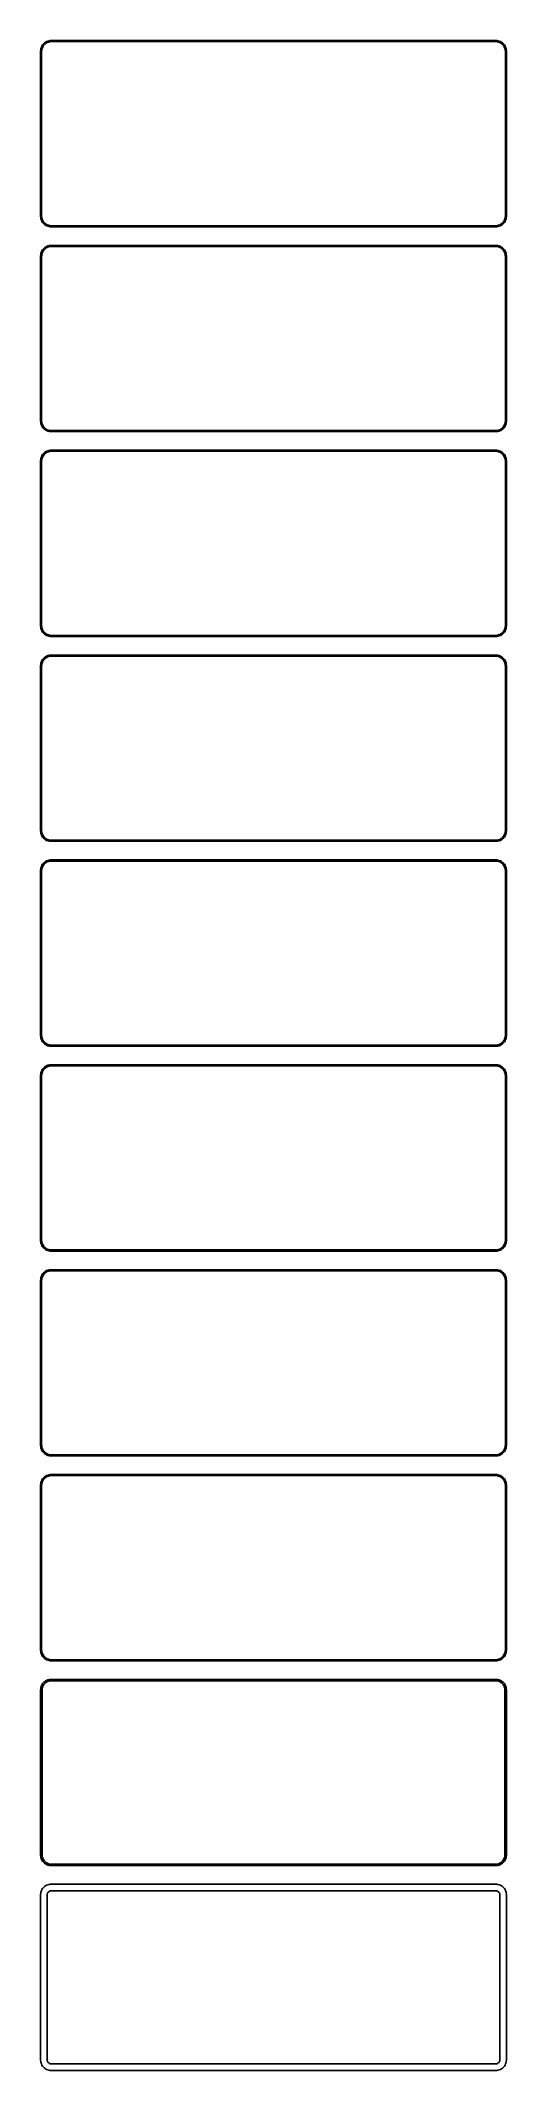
# Model space of a CAD drawing. Header units: metres. Extents: x -112 to 112, y 945 to 1926.
import ezdxf

# ---------------------------------------------------------------- set-up
doc = ezdxf.new("R2010")
doc.units = ezdxf.units.M

msp = doc.modelspace()

# ---------------------------------------------------------------- linework, layer by layer
for p, q in [((-112.149, 1922.84), (-112.343, 1922.24)), ((-111.882, 1923.41), (-112.149, 1922.84)), ((-111.545, 1923.94), (-111.882, 1923.41)), ((-111.666, 1922.5), (-111.412, 1923.04)), ((-111.145, 1924.42), (-111.545, 1923.94)), ((-111.412, 1923.04), (-111.093, 1923.54)), ((-110.687, 1924.85), (-111.145, 1924.42)), ((-111.093, 1923.54), (-110.713, 1924)), ((-110.713, 1924), (-110.278, 1924.41)), ((-110.179, 1925.22), (-110.687, 1924.85)), ((-110.278, 1924.41), (-109.795, 1924.76)), ((-109.629, 1925.52), (-110.179, 1925.22)), ((-109.795, 1924.76), (-109.272, 1925.05)), ((-109.045, 1925.76), (-109.629, 1925.52)), ((-109.272, 1925.05), (-108.718, 1925.27)), ((-108.437, 1925.91), (-109.045, 1925.76)), ((-108.718, 1925.27), (-108.14, 1925.42)), ((-107.814, 1925.99), (-108.437, 1925.91)), ((-108.14, 1925.42), (-107.548, 1925.49)), ((107.814, 1925.99), (-107.814, 1925.99)), ((-107.548, 1925.49), (107.548, 1925.49)), ((107.548, 1925.49), (108.14, 1925.42)), ((108.437, 1925.91), (107.814, 1925.99)), ((108.14, 1925.42), (108.718, 1925.27)), ((109.045, 1925.76), (108.437, 1925.91)), ((108.718, 1925.27), (109.272, 1925.05)), ((109.629, 1925.52), (109.045, 1925.76)), ((109.272, 1925.05), (109.795, 1924.76)), ((110.179, 1925.22), (109.629, 1925.52)), ((109.795, 1924.76), (110.278, 1924.41)), ((110.687, 1924.85), (110.179, 1925.22)), ((110.278, 1924.41), (110.713, 1924)), ((111.145, 1924.42), (110.687, 1924.85)), ((110.713, 1924), (111.093, 1923.54)), ((111.093, 1923.54), (111.412, 1923.04)), ((111.545, 1923.94), (111.145, 1924.42)), ((111.412, 1923.04), (111.666, 1922.5)), ((111.882, 1923.41), (111.545, 1923.94)), ((112.149, 1922.84), (111.882, 1923.41)), ((112.343, 1922.24), (112.149, 1922.84)), ((-112.461, 1921.63), (-112.5, 1921)), ((-112.5, 1921), (-112.5, 1841)), ((-112.343, 1922.24), (-112.461, 1921.63)), ((-112, 1920.75), (-111.963, 1921.35)), ((-112, 1841.25), (-112, 1920.75)), ((-111.963, 1921.35), (-111.851, 1921.93)), ((-111.851, 1921.93), (-111.666, 1922.5)), ((111.666, 1922.5), (111.851, 1921.93)), ((111.851, 1921.93), (111.963, 1921.35)), ((111.963, 1921.35), (112, 1920.75)), ((112, 1920.75), (112, 1841.25)), ((112.461, 1921.63), (112.343, 1922.24)), ((112.5, 1921), (112.461, 1921.63)), ((112.5, 1841), (112.5, 1921)), ((-112.5, 1841), (-112.461, 1840.37)), ((-112.461, 1840.37), (-112.343, 1839.76)), ((-112.343, 1839.76), (-112.149, 1839.16)), ((-112.149, 1839.16), (-111.882, 1838.59)), ((-111.963, 1840.65), (-112, 1841.25)), ((-111.851, 1840.07), (-111.963, 1840.65)), ((-111.882, 1838.59), (-111.545, 1838.06)), ((-111.666, 1839.5), (-111.851, 1840.07)), ((-111.412, 1838.96), (-111.666, 1839.5)), ((-111.545, 1838.06), (-111.145, 1837.58)), ((-111.093, 1838.46), (-111.412, 1838.96)), ((-111.145, 1837.58), (-110.687, 1837.15)), ((-110.713, 1838), (-111.093, 1838.46)), ((-110.278, 1837.59), (-110.713, 1838)), ((-110.687, 1837.15), (-110.179, 1836.78)), ((-109.795, 1837.24), (-110.278, 1837.59)), ((-110.179, 1836.78), (-109.629, 1836.48)), ((-109.272, 1836.95), (-109.795, 1837.24)), ((-109.629, 1836.48), (-109.045, 1836.24)), ((-108.718, 1836.73), (-109.272, 1836.95)), ((-109.045, 1836.24), (-108.437, 1836.09)), ((-108.14, 1836.58), (-108.718, 1836.73)), ((-108.437, 1836.09), (-107.814, 1836.01)), ((-107.548, 1836.51), (-108.14, 1836.58)), ((-107.814, 1836.01), (107.814, 1836.01)), ((107.548, 1836.51), (-107.548, 1836.51)), ((108.14, 1836.58), (107.548, 1836.51)), ((107.814, 1836.01), (108.437, 1836.09)), ((108.718, 1836.73), (108.14, 1836.58)), ((108.437, 1836.09), (109.045, 1836.24)), ((109.272, 1836.95), (108.718, 1836.73)), ((109.045, 1836.24), (109.629, 1836.48)), ((109.795, 1837.24), (109.272, 1836.95)), ((109.629, 1836.48), (110.179, 1836.78)), ((110.278, 1837.59), (109.795, 1837.24)), ((110.179, 1836.78), (110.687, 1837.15)), ((110.713, 1838), (110.278, 1837.59)), ((110.687, 1837.15), (111.145, 1837.58)), ((111.093, 1838.46), (110.713, 1838)), ((111.412, 1838.96), (111.093, 1838.46)), ((111.145, 1837.58), (111.545, 1838.06)), ((111.666, 1839.5), (111.412, 1838.96)), ((111.545, 1838.06), (111.882, 1838.59)), ((111.851, 1840.07), (111.666, 1839.5)), ((111.963, 1840.65), (111.851, 1840.07)), ((111.882, 1838.59), (112.149, 1839.16)), ((112, 1841.25), (111.963, 1840.65)), ((112.149, 1839.16), (112.343, 1839.76)), ((112.343, 1839.76), (112.461, 1840.37)), ((112.461, 1840.37), (112.5, 1841)), ((-111.545, 1824.94), (-111.882, 1824.41)), ((-111.145, 1825.42), (-111.545, 1824.94)), ((-110.687, 1825.85), (-111.145, 1825.42)), ((-111.093, 1824.54), (-110.713, 1825)), ((-110.713, 1825), (-110.278, 1825.41)), ((-110.179, 1826.22), (-110.687, 1825.85)), ((-110.278, 1825.41), (-109.795, 1825.76)), ((-109.629, 1826.52), (-110.179, 1826.22)), ((-109.795, 1825.76), (-109.272, 1826.05)), ((-109.045, 1826.76), (-109.629, 1826.52)), ((-109.272, 1826.05), (-108.718, 1826.27)), ((-108.437, 1826.91), (-109.045, 1826.76)), ((-108.718, 1826.27), (-108.14, 1826.42)), ((-107.814, 1826.99), (-108.437, 1826.91)), ((-108.14, 1826.42), (-107.548, 1826.49)), ((107.814, 1826.99), (-107.814, 1826.99)), ((-107.548, 1826.49), (107.548, 1826.49)), ((107.548, 1826.49), (108.14, 1826.42)), ((108.437, 1826.91), (107.814, 1826.99)), ((108.14, 1826.42), (108.718, 1826.27)), ((109.045, 1826.76), (108.437, 1826.91)), ((108.718, 1826.27), (109.272, 1826.05)), ((109.629, 1826.52), (109.045, 1826.76)), ((109.272, 1826.05), (109.795, 1825.76)), ((110.179, 1826.22), (109.629, 1826.52)), ((109.795, 1825.76), (110.278, 1825.41)), ((110.687, 1825.85), (110.179, 1826.22)), ((110.278, 1825.41), (110.713, 1825)), ((111.145, 1825.42), (110.687, 1825.85)), ((110.713, 1825), (111.093, 1824.54)), ((111.545, 1824.94), (111.145, 1825.42)), ((111.882, 1824.41), (111.545, 1824.94)), ((-112.461, 1822.63), (-112.5, 1822)), ((-112.5, 1822), (-112.5, 1742)), ((-112.343, 1823.24), (-112.461, 1822.63)), ((-112.149, 1823.84), (-112.343, 1823.24)), ((-111.882, 1824.41), (-112.149, 1823.84)), ((-112, 1821.75), (-111.963, 1822.35)), ((-112, 1742.25), (-112, 1821.75)), ((-111.963, 1822.35), (-111.851, 1822.93)), ((-111.851, 1822.93), (-111.666, 1823.5)), ((-111.666, 1823.5), (-111.412, 1824.04)), ((-111.412, 1824.04), (-111.093, 1824.54)), ((111.093, 1824.54), (111.412, 1824.04)), ((111.412, 1824.04), (111.666, 1823.5)), ((111.666, 1823.5), (111.851, 1822.93)), ((111.851, 1822.93), (111.963, 1822.35)), ((112.149, 1823.84), (111.882, 1824.41)), ((111.963, 1822.35), (112, 1821.75)), ((112, 1821.75), (112, 1742.25)), ((112.343, 1823.24), (112.149, 1823.84)), ((112.461, 1822.63), (112.343, 1823.24)), ((112.5, 1822), (112.461, 1822.63)), ((112.5, 1742), (112.5, 1822)), ((-112.5, 1742), (-112.461, 1741.37)), ((-112.461, 1741.37), (-112.343, 1740.76)), ((-112.343, 1740.76), (-112.149, 1740.16)), ((-112.149, 1740.16), (-111.882, 1739.59)), ((-111.963, 1741.65), (-112, 1742.25)), ((-111.851, 1741.07), (-111.963, 1741.65)), ((-111.882, 1739.59), (-111.545, 1739.06)), ((-111.666, 1740.5), (-111.851, 1741.07)), ((-111.412, 1739.96), (-111.666, 1740.5)), ((-111.545, 1739.06), (-111.145, 1738.58)), ((-111.093, 1739.46), (-111.412, 1739.96)), ((-111.145, 1738.58), (-110.687, 1738.15)), ((-110.713, 1739), (-111.093, 1739.46)), ((-110.278, 1738.59), (-110.713, 1739)), ((-110.687, 1738.15), (-110.179, 1737.78)), ((-109.795, 1738.24), (-110.278, 1738.59)), ((-110.179, 1737.78), (-109.629, 1737.48)), ((-109.272, 1737.95), (-109.795, 1738.24)), ((-109.629, 1737.48), (-109.045, 1737.24)), ((-108.718, 1737.73), (-109.272, 1737.95)), ((-109.045, 1737.24), (-108.437, 1737.09)), ((-108.14, 1737.58), (-108.718, 1737.73)), ((-108.437, 1737.09), (-107.814, 1737.01)), ((-107.548, 1737.51), (-108.14, 1737.58)), ((-107.814, 1737.01), (107.814, 1737.01)), ((107.548, 1737.51), (-107.548, 1737.51)), ((108.14, 1737.58), (107.548, 1737.51)), ((107.814, 1737.01), (108.437, 1737.09)), ((108.718, 1737.73), (108.14, 1737.58)), ((108.437, 1737.09), (109.045, 1737.24)), ((109.272, 1737.95), (108.718, 1737.73)), ((109.045, 1737.24), (109.629, 1737.48)), ((109.795, 1738.24), (109.272, 1737.95)), ((109.629, 1737.48), (110.179, 1737.78)), ((110.278, 1738.59), (109.795, 1738.24)), ((110.179, 1737.78), (110.687, 1738.15)), ((110.713, 1739), (110.278, 1738.59)), ((110.687, 1738.15), (111.145, 1738.58)), ((111.093, 1739.46), (110.713, 1739)), ((111.412, 1739.96), (111.093, 1739.46)), ((111.145, 1738.58), (111.545, 1739.06)), ((111.666, 1740.5), (111.412, 1739.96)), ((111.545, 1739.06), (111.882, 1739.59)), ((111.851, 1741.07), (111.666, 1740.5)), ((111.963, 1741.65), (111.851, 1741.07)), ((111.882, 1739.59), (112.149, 1740.16)), ((112, 1742.25), (111.963, 1741.65)), ((112.149, 1740.16), (112.343, 1740.76)), ((112.343, 1740.76), (112.461, 1741.37)), ((112.461, 1741.37), (112.5, 1742)), ((-110.687, 1726.85), (-111.145, 1726.42)), ((-110.179, 1727.22), (-110.687, 1726.85)), ((-110.278, 1726.41), (-109.795, 1726.76)), ((-109.629, 1727.52), (-110.179, 1727.22)), ((-109.795, 1726.76), (-109.272, 1727.05)), ((-109.045, 1727.76), (-109.629, 1727.52)), ((-109.272, 1727.05), (-108.718, 1727.27)), ((-108.437, 1727.91), (-109.045, 1727.76)), ((-108.718, 1727.27), (-108.14, 1727.42)), ((-107.814, 1727.99), (-108.437, 1727.91)), ((-108.14, 1727.42), (-107.548, 1727.49)), ((107.814, 1727.99), (-107.814, 1727.99)), ((-107.548, 1727.49), (107.548, 1727.49)), ((107.548, 1727.49), (108.14, 1727.42)), ((108.437, 1727.91), (107.814, 1727.99)), ((108.14, 1727.42), (108.718, 1727.27)), ((109.045, 1727.76), (108.437, 1727.91)), ((108.718, 1727.27), (109.272, 1727.05)), ((109.629, 1727.52), (109.045, 1727.76)), ((109.272, 1727.05), (109.795, 1726.76)), ((110.179, 1727.22), (109.629, 1727.52)), ((109.795, 1726.76), (110.278, 1726.41)), ((110.687, 1726.85), (110.179, 1727.22)), ((111.145, 1726.42), (110.687, 1726.85)), ((-112.461, 1723.63), (-112.5, 1723)), ((-112.5, 1723), (-112.5, 1643)), ((-112.343, 1724.24), (-112.461, 1723.63)), ((-112.149, 1724.84), (-112.343, 1724.24)), ((-111.882, 1725.41), (-112.149, 1724.84)), ((-112, 1722.75), (-111.963, 1723.35)), ((-112, 1643.25), (-112, 1722.75)), ((-111.963, 1723.35), (-111.851, 1723.93)), ((-111.545, 1725.94), (-111.882, 1725.41)), ((-111.851, 1723.93), (-111.666, 1724.5)), ((-111.666, 1724.5), (-111.412, 1725.04)), ((-111.145, 1726.42), (-111.545, 1725.94)), ((-111.412, 1725.04), (-111.093, 1725.54)), ((-111.093, 1725.54), (-110.713, 1726)), ((-110.713, 1726), (-110.278, 1726.41)), ((110.278, 1726.41), (110.713, 1726)), ((110.713, 1726), (111.093, 1725.54)), ((111.093, 1725.54), (111.412, 1725.04)), ((111.545, 1725.94), (111.145, 1726.42)), ((111.412, 1725.04), (111.666, 1724.5)), ((111.882, 1725.41), (111.545, 1725.94)), ((111.666, 1724.5), (111.851, 1723.93)), ((111.851, 1723.93), (111.963, 1723.35)), ((112.149, 1724.84), (111.882, 1725.41)), ((111.963, 1723.35), (112, 1722.75)), ((112, 1722.75), (112, 1643.25)), ((112.343, 1724.24), (112.149, 1724.84)), ((112.461, 1723.63), (112.343, 1724.24)), ((112.5, 1723), (112.461, 1723.63)), ((112.5, 1643), (112.5, 1723)), ((-112.5, 1643), (-112.461, 1642.37)), ((-112.461, 1642.37), (-112.343, 1641.76)), ((-112.343, 1641.76), (-112.149, 1641.16)), ((-112.149, 1641.16), (-111.882, 1640.59)), ((-111.963, 1642.65), (-112, 1643.25)), ((-111.851, 1642.07), (-111.963, 1642.65)), ((-111.882, 1640.59), (-111.545, 1640.06)), ((-111.666, 1641.5), (-111.851, 1642.07)), ((-111.412, 1640.96), (-111.666, 1641.5)), ((-111.545, 1640.06), (-111.145, 1639.58)), ((-111.093, 1640.46), (-111.412, 1640.96)), ((-111.145, 1639.58), (-110.687, 1639.15)), ((-110.713, 1640), (-111.093, 1640.46)), ((-110.278, 1639.59), (-110.713, 1640)), ((-110.687, 1639.15), (-110.179, 1638.78)), ((-109.795, 1639.24), (-110.278, 1639.59)), ((-110.179, 1638.78), (-109.629, 1638.48)), ((-109.272, 1638.95), (-109.795, 1639.24)), ((-109.629, 1638.48), (-109.045, 1638.24)), ((-108.718, 1638.73), (-109.272, 1638.95)), ((-109.045, 1638.24), (-108.437, 1638.09)), ((-108.14, 1638.58), (-108.718, 1638.73)), ((-107.548, 1638.51), (-108.14, 1638.58)), ((107.548, 1638.51), (-107.548, 1638.51)), ((108.14, 1638.58), (107.548, 1638.51)), ((108.718, 1638.73), (108.14, 1638.58)), ((108.437, 1638.09), (109.045, 1638.24)), ((109.272, 1638.95), (108.718, 1638.73)), ((109.045, 1638.24), (109.629, 1638.48)), ((109.795, 1639.24), (109.272, 1638.95)), ((109.629, 1638.48), (110.179, 1638.78)), ((110.278, 1639.59), (109.795, 1639.24)), ((110.179, 1638.78), (110.687, 1639.15)), ((110.713, 1640), (110.278, 1639.59)), ((110.687, 1639.15), (111.145, 1639.58)), ((111.093, 1640.46), (110.713, 1640)), ((111.412, 1640.96), (111.093, 1640.46)), ((111.145, 1639.58), (111.545, 1640.06)), ((111.666, 1641.5), (111.412, 1640.96)), ((111.545, 1640.06), (111.882, 1640.59)), ((111.851, 1642.07), (111.666, 1641.5)), ((111.963, 1642.65), (111.851, 1642.07)), ((111.882, 1640.59), (112.149, 1641.16)), ((112, 1643.25), (111.963, 1642.65)), ((112.149, 1641.16), (112.343, 1641.76)), ((112.343, 1641.76), (112.461, 1642.37)), ((112.461, 1642.37), (112.5, 1643)), ((-109.629, 1628.52), (-110.179, 1628.22)), ((-109.045, 1628.76), (-109.629, 1628.52)), ((-108.437, 1628.91), (-109.045, 1628.76)), ((-108.437, 1638.09), (-107.814, 1638.01)), ((-107.814, 1628.99), (-108.437, 1628.91)), ((-108.14, 1628.42), (-107.548, 1628.49)), ((-107.814, 1638.01), (107.814, 1638.01)), ((107.814, 1628.99), (-107.814, 1628.99)), ((-107.548, 1628.49), (107.548, 1628.49)), ((107.548, 1628.49), (108.14, 1628.42)), ((107.814, 1638.01), (108.437, 1638.09)), ((108.437, 1628.91), (107.814, 1628.99)), ((109.045, 1628.76), (108.437, 1628.91)), ((109.629, 1628.52), (109.045, 1628.76)), ((110.179, 1628.22), (109.629, 1628.52)), ((-112.461, 1624.63), (-112.5, 1624)), ((-112.5, 1624), (-112.5, 1544)), ((-112.343, 1625.24), (-112.461, 1624.63)), ((-112.149, 1625.84), (-112.343, 1625.24)), ((-111.882, 1626.41), (-112.149, 1625.84)), ((-112, 1623.75), (-111.963, 1624.35)), ((-112, 1544.25), (-112, 1623.75)), ((-111.963, 1624.35), (-111.851, 1624.93)), ((-111.545, 1626.94), (-111.882, 1626.41)), ((-111.851, 1624.93), (-111.666, 1625.5)), ((-111.666, 1625.5), (-111.412, 1626.04)), ((-111.145, 1627.42), (-111.545, 1626.94)), ((-111.412, 1626.04), (-111.093, 1626.54)), ((-110.687, 1627.85), (-111.145, 1627.42)), ((-111.093, 1626.54), (-110.713, 1627)), ((-110.713, 1627), (-110.278, 1627.41)), ((-110.179, 1628.22), (-110.687, 1627.85)), ((-110.278, 1627.41), (-109.795, 1627.76)), ((-109.795, 1627.76), (-109.272, 1628.05)), ((-109.272, 1628.05), (-108.718, 1628.27)), ((-108.718, 1628.27), (-108.14, 1628.42)), ((108.14, 1628.42), (108.718, 1628.27)), ((108.718, 1628.27), (109.272, 1628.05)), ((109.272, 1628.05), (109.795, 1627.76)), ((109.795, 1627.76), (110.278, 1627.41)), ((110.687, 1627.85), (110.179, 1628.22)), ((110.278, 1627.41), (110.713, 1627)), ((111.145, 1627.42), (110.687, 1627.85)), ((110.713, 1627), (111.093, 1626.54)), ((111.093, 1626.54), (111.412, 1626.04)), ((111.545, 1626.94), (111.145, 1627.42)), ((111.412, 1626.04), (111.666, 1625.5)), ((111.882, 1626.41), (111.545, 1626.94)), ((111.666, 1625.5), (111.851, 1624.93)), ((111.851, 1624.93), (111.963, 1624.35)), ((112.149, 1625.84), (111.882, 1626.41)), ((111.963, 1624.35), (112, 1623.75)), ((112, 1623.75), (112, 1544.25)), ((112.343, 1625.24), (112.149, 1625.84)), ((112.461, 1624.63), (112.343, 1625.24)), ((112.5, 1624), (112.461, 1624.63)), ((112.5, 1544), (112.5, 1624)), ((-112.5, 1544), (-112.461, 1543.37)), ((-112.461, 1543.37), (-112.343, 1542.76)), ((-112.343, 1542.76), (-112.149, 1542.16)), ((-112.149, 1542.16), (-111.882, 1541.59)), ((-111.963, 1543.65), (-112, 1544.25)), ((-111.851, 1543.07), (-111.963, 1543.65)), ((-111.882, 1541.59), (-111.545, 1541.06)), ((-111.666, 1542.5), (-111.851, 1543.07)), ((-111.412, 1541.96), (-111.666, 1542.5)), ((-111.545, 1541.06), (-111.145, 1540.58)), ((-111.093, 1541.46), (-111.412, 1541.96)), ((-111.145, 1540.58), (-110.687, 1540.15)), ((-110.713, 1541), (-111.093, 1541.46)), ((-110.278, 1540.59), (-110.713, 1541)), ((-110.687, 1540.15), (-110.179, 1539.78)), ((-109.795, 1540.24), (-110.278, 1540.59)), ((-109.272, 1539.95), (-109.795, 1540.24)), ((109.795, 1540.24), (109.272, 1539.95)), ((110.278, 1540.59), (109.795, 1540.24)), ((110.179, 1539.78), (110.687, 1540.15)), ((110.713, 1541), (110.278, 1540.59)), ((110.687, 1540.15), (111.145, 1540.58)), ((111.093, 1541.46), (110.713, 1541)), ((111.412, 1541.96), (111.093, 1541.46)), ((111.145, 1540.58), (111.545, 1541.06)), ((111.666, 1542.5), (111.412, 1541.96)), ((111.545, 1541.06), (111.882, 1541.59)), ((111.851, 1543.07), (111.666, 1542.5)), ((111.963, 1543.65), (111.851, 1543.07)), ((111.882, 1541.59), (112.149, 1542.16)), ((112, 1544.25), (111.963, 1543.65)), ((112.149, 1542.16), (112.343, 1542.76)), ((112.343, 1542.76), (112.461, 1543.37)), ((112.461, 1543.37), (112.5, 1544)), ((-110.179, 1539.78), (-109.629, 1539.48)), ((-109.629, 1539.48), (-109.045, 1539.24)), ((-108.718, 1539.73), (-109.272, 1539.95)), ((-109.045, 1539.24), (-108.437, 1539.09)), ((-108.14, 1539.58), (-108.718, 1539.73)), ((-108.437, 1539.09), (-107.814, 1539.01)), ((-107.548, 1539.51), (-108.14, 1539.58)), ((-107.814, 1539.01), (107.814, 1539.01)), ((107.548, 1539.51), (-107.548, 1539.51)), ((108.14, 1539.58), (107.548, 1539.51)), ((107.814, 1539.01), (108.437, 1539.09)), ((108.718, 1539.73), (108.14, 1539.58)), ((108.437, 1539.09), (109.045, 1539.24)), ((109.272, 1539.95), (108.718, 1539.73)), ((109.045, 1539.24), (109.629, 1539.48)), ((109.629, 1539.48), (110.179, 1539.78)), ((-112.461, 1525.63), (-112.5, 1525)), ((-112.5, 1525), (-112.5, 1445)), ((-112.343, 1526.24), (-112.461, 1525.63)), ((-112.149, 1526.84), (-112.343, 1526.24)), ((-111.882, 1527.41), (-112.149, 1526.84)), ((-112, 1524.75), (-111.963, 1525.35)), ((-112, 1445.25), (-112, 1524.75)), ((-111.963, 1525.35), (-111.851, 1525.93)), ((-111.545, 1527.94), (-111.882, 1527.41)), ((-111.851, 1525.93), (-111.666, 1526.5)), ((-111.666, 1526.5), (-111.412, 1527.04)), ((-111.145, 1528.42), (-111.545, 1527.94)), ((-111.412, 1527.04), (-111.093, 1527.54)), ((-110.687, 1528.85), (-111.145, 1528.42)), ((-111.093, 1527.54), (-110.713, 1528)), ((-110.713, 1528), (-110.278, 1528.41)), ((-110.179, 1529.22), (-110.687, 1528.85)), ((-110.278, 1528.41), (-109.795, 1528.76)), ((-109.629, 1529.52), (-110.179, 1529.22)), ((-109.795, 1528.76), (-109.272, 1529.05)), ((-109.045, 1529.76), (-109.629, 1529.52)), ((-109.272, 1529.05), (-108.718, 1529.27)), ((-108.437, 1529.91), (-109.045, 1529.76)), ((-108.718, 1529.27), (-108.14, 1529.42)), ((-107.814, 1529.99), (-108.437, 1529.91)), ((-108.14, 1529.42), (-107.548, 1529.49)), ((107.814, 1529.99), (-107.814, 1529.99)), ((-107.548, 1529.49), (107.548, 1529.49)), ((107.548, 1529.49), (108.14, 1529.42)), ((108.437, 1529.91), (107.814, 1529.99)), ((108.14, 1529.42), (108.718, 1529.27)), ((109.045, 1529.76), (108.437, 1529.91)), ((108.718, 1529.27), (109.272, 1529.05)), ((109.629, 1529.52), (109.045, 1529.76)), ((109.272, 1529.05), (109.795, 1528.76)), ((110.179, 1529.22), (109.629, 1529.52)), ((109.795, 1528.76), (110.278, 1528.41)), ((110.687, 1528.85), (110.179, 1529.22)), ((110.278, 1528.41), (110.713, 1528)), ((111.145, 1528.42), (110.687, 1528.85)), ((110.713, 1528), (111.093, 1527.54)), ((111.093, 1527.54), (111.412, 1527.04)), ((111.545, 1527.94), (111.145, 1528.42)), ((111.412, 1527.04), (111.666, 1526.5)), ((111.882, 1527.41), (111.545, 1527.94)), ((111.666, 1526.5), (111.851, 1525.93)), ((111.851, 1525.93), (111.963, 1525.35)), ((112.149, 1526.84), (111.882, 1527.41)), ((111.963, 1525.35), (112, 1524.75)), ((112, 1524.75), (112, 1445.25)), ((112.343, 1526.24), (112.149, 1526.84)), ((112.461, 1525.63), (112.343, 1526.24)), ((112.5, 1525), (112.461, 1525.63)), ((112.5, 1445), (112.5, 1525)), ((-112.5, 1445), (-112.461, 1444.37)), ((-112.461, 1444.37), (-112.343, 1443.76)), ((-112.343, 1443.76), (-112.149, 1443.16)), ((-112.149, 1443.16), (-111.882, 1442.59)), ((-111.963, 1444.65), (-112, 1445.25)), ((-111.851, 1444.07), (-111.963, 1444.65)), ((-111.882, 1442.59), (-111.545, 1442.06)), ((-111.666, 1443.5), (-111.851, 1444.07)), ((-111.412, 1442.96), (-111.666, 1443.5)), ((-111.545, 1442.06), (-111.145, 1441.58)), ((-111.093, 1442.46), (-111.412, 1442.96)), ((-110.713, 1442), (-111.093, 1442.46)), ((111.093, 1442.46), (110.713, 1442)), ((111.412, 1442.96), (111.093, 1442.46)), ((111.145, 1441.58), (111.545, 1442.06)), ((111.666, 1443.5), (111.412, 1442.96)), ((111.545, 1442.06), (111.882, 1442.59)), ((111.851, 1444.07), (111.666, 1443.5)), ((111.963, 1444.65), (111.851, 1444.07)), ((111.882, 1442.59), (112.149, 1443.16)), ((112, 1445.25), (111.963, 1444.65)), ((112.149, 1443.16), (112.343, 1443.76)), ((112.343, 1443.76), (112.461, 1444.37)), ((112.461, 1444.37), (112.5, 1445)), ((-111.145, 1441.58), (-110.687, 1441.15)), ((-110.278, 1441.59), (-110.713, 1442)), ((-110.687, 1441.15), (-110.179, 1440.78)), ((-109.795, 1441.24), (-110.278, 1441.59)), ((-110.179, 1440.78), (-109.629, 1440.48)), ((-109.272, 1440.95), (-109.795, 1441.24)), ((-109.629, 1440.48), (-109.045, 1440.24)), ((-108.718, 1440.73), (-109.272, 1440.95)), ((-109.045, 1440.24), (-108.437, 1440.09)), ((-108.14, 1440.58), (-108.718, 1440.73)), ((-108.437, 1440.09), (-107.814, 1440.01)), ((-107.548, 1440.51), (-108.14, 1440.58)), ((-107.814, 1440.01), (107.814, 1440.01)), ((107.548, 1440.51), (-107.548, 1440.51)), ((108.14, 1440.58), (107.548, 1440.51)), ((107.814, 1440.01), (108.437, 1440.09)), ((108.718, 1440.73), (108.14, 1440.58)), ((108.437, 1440.09), (109.045, 1440.24)), ((109.272, 1440.95), (108.718, 1440.73)), ((109.045, 1440.24), (109.629, 1440.48)), ((109.795, 1441.24), (109.272, 1440.95)), ((109.629, 1440.48), (110.179, 1440.78)), ((110.278, 1441.59), (109.795, 1441.24)), ((110.179, 1440.78), (110.687, 1441.15)), ((110.713, 1442), (110.278, 1441.59)), ((110.687, 1441.15), (111.145, 1441.58)), ((-112.461, 1426.63), (-112.5, 1426)), ((-112.5, 1426), (-112.5, 1346)), ((-112.343, 1427.24), (-112.461, 1426.63)), ((-112.149, 1427.84), (-112.343, 1427.24)), ((-111.882, 1428.41), (-112.149, 1427.84)), ((-112, 1425.75), (-111.963, 1426.35)), ((-112, 1346.25), (-112, 1425.75)), ((-111.963, 1426.35), (-111.851, 1426.93)), ((-111.545, 1428.94), (-111.882, 1428.41)), ((-111.851, 1426.93), (-111.666, 1427.5)), ((-111.666, 1427.5), (-111.412, 1428.04)), ((-111.145, 1429.42), (-111.545, 1428.94)), ((-111.412, 1428.04), (-111.093, 1428.54)), ((-110.687, 1429.85), (-111.145, 1429.42)), ((-111.093, 1428.54), (-110.713, 1429)), ((-110.713, 1429), (-110.278, 1429.41)), ((-110.179, 1430.22), (-110.687, 1429.85)), ((-110.278, 1429.41), (-109.795, 1429.76)), ((-109.629, 1430.52), (-110.179, 1430.22)), ((-109.795, 1429.76), (-109.272, 1430.05)), ((-109.045, 1430.76), (-109.629, 1430.52)), ((-109.272, 1430.05), (-108.718, 1430.27)), ((-108.437, 1430.91), (-109.045, 1430.76)), ((-108.718, 1430.27), (-108.14, 1430.42)), ((-107.814, 1430.99), (-108.437, 1430.91)), ((-108.14, 1430.42), (-107.548, 1430.49)), ((107.814, 1430.99), (-107.814, 1430.99)), ((-107.548, 1430.49), (107.548, 1430.49)), ((107.548, 1430.49), (108.14, 1430.42)), ((108.437, 1430.91), (107.814, 1430.99)), ((108.14, 1430.42), (108.718, 1430.27)), ((109.045, 1430.76), (108.437, 1430.91)), ((108.718, 1430.27), (109.272, 1430.05)), ((109.629, 1430.52), (109.045, 1430.76)), ((109.272, 1430.05), (109.795, 1429.76)), ((110.179, 1430.22), (109.629, 1430.52)), ((109.795, 1429.76), (110.278, 1429.41)), ((110.687, 1429.85), (110.179, 1430.22)), ((110.278, 1429.41), (110.713, 1429)), ((111.145, 1429.42), (110.687, 1429.85)), ((110.713, 1429), (111.093, 1428.54)), ((111.093, 1428.54), (111.412, 1428.04)), ((111.545, 1428.94), (111.145, 1429.42)), ((111.412, 1428.04), (111.666, 1427.5)), ((111.882, 1428.41), (111.545, 1428.94)), ((111.666, 1427.5), (111.851, 1426.93)), ((111.851, 1426.93), (111.963, 1426.35)), ((112.149, 1427.84), (111.882, 1428.41)), ((111.963, 1426.35), (112, 1425.75)), ((112, 1425.75), (112, 1346.25)), ((112.343, 1427.24), (112.149, 1427.84)), ((112.461, 1426.63), (112.343, 1427.24)), ((112.5, 1426), (112.461, 1426.63)), ((112.5, 1346), (112.5, 1426)), ((-112.5, 1346), (-112.461, 1345.37)), ((-112.461, 1345.37), (-112.343, 1344.76)), ((-112.343, 1344.76), (-112.149, 1344.16)), ((-112.149, 1344.16), (-111.882, 1343.59)), ((-111.963, 1345.65), (-112, 1346.25)), ((-111.851, 1345.07), (-111.963, 1345.65)), ((-111.666, 1344.5), (-111.851, 1345.07)), ((-111.412, 1343.96), (-111.666, 1344.5)), ((-111.093, 1343.46), (-111.412, 1343.96)), ((111.412, 1343.96), (111.093, 1343.46)), ((111.666, 1344.5), (111.412, 1343.96)), ((111.851, 1345.07), (111.666, 1344.5)), ((111.963, 1345.65), (111.851, 1345.07)), ((111.882, 1343.59), (112.149, 1344.16)), ((112, 1346.25), (111.963, 1345.65)), ((112.149, 1344.16), (112.343, 1344.76)), ((112.343, 1344.76), (112.461, 1345.37)), ((112.461, 1345.37), (112.5, 1346)), ((-111.882, 1343.59), (-111.545, 1343.06)), ((-111.545, 1343.06), (-111.145, 1342.58)), ((-111.145, 1342.58), (-110.687, 1342.15)), ((-110.713, 1343), (-111.093, 1343.46)), ((-110.278, 1342.59), (-110.713, 1343)), ((-110.687, 1342.15), (-110.179, 1341.78)), ((-109.795, 1342.24), (-110.278, 1342.59)), ((-110.179, 1341.78), (-109.629, 1341.48)), ((-109.272, 1341.95), (-109.795, 1342.24)), ((-109.629, 1341.48), (-109.045, 1341.24)), ((-108.718, 1341.73), (-109.272, 1341.95)), ((-109.045, 1341.24), (-108.437, 1341.09)), ((-108.14, 1341.58), (-108.718, 1341.73)), ((-108.437, 1341.09), (-107.814, 1341.01)), ((-107.548, 1341.51), (-108.14, 1341.58)), ((-107.814, 1341.01), (107.814, 1341.01)), ((107.548, 1341.51), (-107.548, 1341.51)), ((108.14, 1341.58), (107.548, 1341.51)), ((107.814, 1341.01), (108.437, 1341.09)), ((108.718, 1341.73), (108.14, 1341.58)), ((108.437, 1341.09), (109.045, 1341.24)), ((109.272, 1341.95), (108.718, 1341.73)), ((109.045, 1341.24), (109.629, 1341.48)), ((109.795, 1342.24), (109.272, 1341.95)), ((109.629, 1341.48), (110.179, 1341.78)), ((110.278, 1342.59), (109.795, 1342.24)), ((110.179, 1341.78), (110.687, 1342.15)), ((110.713, 1343), (110.278, 1342.59)), ((110.687, 1342.15), (111.145, 1342.58)), ((111.093, 1343.46), (110.713, 1343)), ((111.145, 1342.58), (111.545, 1343.06)), ((111.545, 1343.06), (111.882, 1343.59)), ((-112.461, 1327.63), (-112.5, 1327)), ((-112.5, 1327), (-112.5, 1247)), ((-112.343, 1328.24), (-112.461, 1327.63)), ((-112.149, 1328.84), (-112.343, 1328.24)), ((-111.882, 1329.41), (-112.149, 1328.84)), ((-112, 1326.75), (-111.963, 1327.35)), ((-112, 1247.25), (-112, 1326.75)), ((-111.963, 1327.35), (-111.851, 1327.93)), ((-111.545, 1329.94), (-111.882, 1329.41)), ((-111.851, 1327.93), (-111.666, 1328.5)), ((-111.666, 1328.5), (-111.412, 1329.04)), ((-111.145, 1330.42), (-111.545, 1329.94)), ((-111.412, 1329.04), (-111.093, 1329.54)), ((-110.687, 1330.85), (-111.145, 1330.42)), ((-111.093, 1329.54), (-110.713, 1330)), ((-110.713, 1330), (-110.278, 1330.41)), ((-110.179, 1331.22), (-110.687, 1330.85)), ((-110.278, 1330.41), (-109.795, 1330.76)), ((-109.629, 1331.52), (-110.179, 1331.22)), ((-109.795, 1330.76), (-109.272, 1331.05)), ((-109.045, 1331.76), (-109.629, 1331.52)), ((-109.272, 1331.05), (-108.718, 1331.27)), ((-108.437, 1331.91), (-109.045, 1331.76)), ((-108.718, 1331.27), (-108.14, 1331.42)), ((-107.814, 1331.99), (-108.437, 1331.91)), ((-108.14, 1331.42), (-107.548, 1331.49)), ((107.814, 1331.99), (-107.814, 1331.99)), ((-107.548, 1331.49), (107.548, 1331.49)), ((107.548, 1331.49), (108.14, 1331.42)), ((108.437, 1331.91), (107.814, 1331.99)), ((108.14, 1331.42), (108.718, 1331.27)), ((109.045, 1331.76), (108.437, 1331.91)), ((108.718, 1331.27), (109.272, 1331.05)), ((109.629, 1331.52), (109.045, 1331.76)), ((109.272, 1331.05), (109.795, 1330.76)), ((110.179, 1331.22), (109.629, 1331.52)), ((109.795, 1330.76), (110.278, 1330.41)), ((110.687, 1330.85), (110.179, 1331.22)), ((110.278, 1330.41), (110.713, 1330)), ((111.145, 1330.42), (110.687, 1330.85)), ((110.713, 1330), (111.093, 1329.54)), ((111.093, 1329.54), (111.412, 1329.04)), ((111.545, 1329.94), (111.145, 1330.42)), ((111.412, 1329.04), (111.666, 1328.5)), ((111.882, 1329.41), (111.545, 1329.94)), ((111.666, 1328.5), (111.851, 1327.93)), ((111.851, 1327.93), (111.963, 1327.35)), ((112.149, 1328.84), (111.882, 1329.41)), ((111.963, 1327.35), (112, 1326.75)), ((112, 1326.75), (112, 1247.25)), ((112.343, 1328.24), (112.149, 1328.84)), ((112.461, 1327.63), (112.343, 1328.24)), ((112.5, 1327), (112.461, 1327.63)), ((112.5, 1247), (112.5, 1327)), ((-112.5, 1247), (-112.461, 1246.37)), ((-112.461, 1246.37), (-112.343, 1245.76)), ((-111.963, 1246.65), (-112, 1247.25)), ((-111.851, 1246.07), (-111.963, 1246.65)), ((-111.666, 1245.5), (-111.851, 1246.07)), ((111.851, 1246.07), (111.666, 1245.5)), ((111.963, 1246.65), (111.851, 1246.07)), ((112, 1247.25), (111.963, 1246.65)), ((112.343, 1245.76), (112.461, 1246.37)), ((112.461, 1246.37), (112.5, 1247)), ((-112.343, 1245.76), (-112.149, 1245.16)), ((-112.149, 1245.16), (-111.882, 1244.59)), ((-111.882, 1244.59), (-111.545, 1244.06)), ((-111.412, 1244.96), (-111.666, 1245.5)), ((-111.545, 1244.06), (-111.145, 1243.58)), ((-111.093, 1244.46), (-111.412, 1244.96)), ((-111.145, 1243.58), (-110.687, 1243.15)), ((-110.713, 1244), (-111.093, 1244.46)), ((-110.278, 1243.59), (-110.713, 1244)), ((-110.687, 1243.15), (-110.179, 1242.78)), ((-109.795, 1243.24), (-110.278, 1243.59)), ((-110.179, 1242.78), (-109.629, 1242.48)), ((-109.272, 1242.95), (-109.795, 1243.24)), ((-109.629, 1242.48), (-109.045, 1242.24)), ((-108.718, 1242.73), (-109.272, 1242.95)), ((-109.045, 1242.24), (-108.437, 1242.09)), ((-108.14, 1242.58), (-108.718, 1242.73)), ((-108.437, 1242.09), (-107.814, 1242.01)), ((-107.548, 1242.51), (-108.14, 1242.58)), ((-107.814, 1242.01), (107.814, 1242.01)), ((107.548, 1242.51), (-107.548, 1242.51)), ((108.14, 1242.58), (107.548, 1242.51)), ((107.814, 1242.01), (108.437, 1242.09)), ((108.718, 1242.73), (108.14, 1242.58)), ((108.437, 1242.09), (109.045, 1242.24)), ((109.272, 1242.95), (108.718, 1242.73)), ((109.045, 1242.24), (109.629, 1242.48)), ((109.795, 1243.24), (109.272, 1242.95)), ((109.629, 1242.48), (110.179, 1242.78)), ((110.278, 1243.59), (109.795, 1243.24)), ((110.179, 1242.78), (110.687, 1243.15)), ((110.713, 1244), (110.278, 1243.59)), ((110.687, 1243.15), (111.145, 1243.58)), ((111.093, 1244.46), (110.713, 1244)), ((111.412, 1244.96), (111.093, 1244.46)), ((111.145, 1243.58), (111.545, 1244.06)), ((111.666, 1245.5), (111.412, 1244.96)), ((111.545, 1244.06), (111.882, 1244.59)), ((111.882, 1244.59), (112.149, 1245.16)), ((112.149, 1245.16), (112.343, 1245.76)), ((-112.461, 1228.63), (-112.5, 1228)), ((-112.5, 1228), (-112.5, 1148)), ((-112.343, 1229.24), (-112.461, 1228.63)), ((-112.149, 1229.84), (-112.343, 1229.24)), ((-111.882, 1230.41), (-112.149, 1229.84)), ((-112, 1227.75), (-111.963, 1228.35)), ((-112, 1148.25), (-112, 1227.75)), ((-111.963, 1228.35), (-111.851, 1228.93)), ((-111.545, 1230.94), (-111.882, 1230.41)), ((-111.851, 1228.93), (-111.666, 1229.5)), ((-111.666, 1229.5), (-111.412, 1230.04)), ((-111.145, 1231.42), (-111.545, 1230.94)), ((-111.412, 1230.04), (-111.093, 1230.54)), ((-110.687, 1231.85), (-111.145, 1231.42)), ((-111.093, 1230.54), (-110.713, 1231)), ((-110.713, 1231), (-110.278, 1231.41)), ((-110.179, 1232.22), (-110.687, 1231.85)), ((-110.278, 1231.41), (-109.795, 1231.76)), ((-109.629, 1232.52), (-110.179, 1232.22)), ((-109.795, 1231.76), (-109.272, 1232.05)), ((-109.045, 1232.76), (-109.629, 1232.52)), ((-109.272, 1232.05), (-108.718, 1232.27)), ((-108.437, 1232.91), (-109.045, 1232.76)), ((-108.718, 1232.27), (-108.14, 1232.42)), ((-107.814, 1232.99), (-108.437, 1232.91)), ((-108.14, 1232.42), (-107.548, 1232.49)), ((107.814, 1232.99), (-107.814, 1232.99)), ((-107.548, 1232.49), (107.548, 1232.49)), ((107.548, 1232.49), (108.14, 1232.42)), ((108.437, 1232.91), (107.814, 1232.99)), ((108.14, 1232.42), (108.718, 1232.27)), ((109.045, 1232.76), (108.437, 1232.91)), ((108.718, 1232.27), (109.272, 1232.05)), ((109.629, 1232.52), (109.045, 1232.76)), ((109.272, 1232.05), (109.795, 1231.76)), ((110.179, 1232.22), (109.629, 1232.52)), ((109.795, 1231.76), (110.278, 1231.41)), ((110.687, 1231.85), (110.179, 1232.22)), ((110.278, 1231.41), (110.713, 1231)), ((111.145, 1231.42), (110.687, 1231.85)), ((110.713, 1231), (111.093, 1230.54)), ((111.093, 1230.54), (111.412, 1230.04)), ((111.545, 1230.94), (111.145, 1231.42)), ((111.412, 1230.04), (111.666, 1229.5)), ((111.882, 1230.41), (111.545, 1230.94)), ((111.666, 1229.5), (111.851, 1228.93)), ((111.851, 1228.93), (111.963, 1228.35)), ((112.149, 1229.84), (111.882, 1230.41)), ((111.963, 1228.35), (112, 1227.75)), ((112, 1227.75), (112, 1148.25)), ((112.343, 1229.24), (112.149, 1229.84)), ((112.461, 1228.63), (112.343, 1229.24)), ((112.5, 1228), (112.461, 1228.63)), ((112.5, 1148), (112.5, 1228)), ((-112.5, 1148), (-112.461, 1147.37)), ((-111.963, 1147.65), (-112, 1148.25)), ((112, 1148.25), (111.963, 1147.65)), ((112.461, 1147.37), (112.5, 1148)), ((-112.461, 1147.37), (-112.343, 1146.76)), ((-112.343, 1146.76), (-112.149, 1146.16)), ((-112.149, 1146.16), (-111.882, 1145.59)), ((-111.851, 1147.07), (-111.963, 1147.65)), ((-111.882, 1145.59), (-111.545, 1145.06)), ((-111.666, 1146.5), (-111.851, 1147.07)), ((-111.412, 1145.96), (-111.666, 1146.5)), ((-111.545, 1145.06), (-111.145, 1144.58)), ((-111.093, 1145.46), (-111.412, 1145.96)), ((-111.145, 1144.58), (-110.687, 1144.15)), ((-110.713, 1145), (-111.093, 1145.46)), ((-110.278, 1144.59), (-110.713, 1145)), ((-110.687, 1144.15), (-110.179, 1143.78)), ((-109.795, 1144.24), (-110.278, 1144.59)), ((-110.179, 1143.78), (-109.629, 1143.48)), ((-109.272, 1143.95), (-109.795, 1144.24)), ((-109.629, 1143.48), (-109.045, 1143.24)), ((-108.718, 1143.73), (-109.272, 1143.95)), ((-109.045, 1143.24), (-108.437, 1143.09)), ((-108.14, 1143.58), (-108.718, 1143.73)), ((-108.437, 1143.09), (-107.814, 1143.01)), ((-107.548, 1143.51), (-108.14, 1143.58)), ((-107.814, 1143.01), (107.814, 1143.01)), ((107.548, 1143.51), (-107.548, 1143.51)), ((108.14, 1143.58), (107.548, 1143.51)), ((107.814, 1143.01), (108.437, 1143.09)), ((108.718, 1143.73), (108.14, 1143.58)), ((108.437, 1143.09), (109.045, 1143.24)), ((109.272, 1143.95), (108.718, 1143.73)), ((109.045, 1143.24), (109.629, 1143.48)), ((109.795, 1144.24), (109.272, 1143.95)), ((109.629, 1143.48), (110.179, 1143.78)), ((110.278, 1144.59), (109.795, 1144.24)), ((110.179, 1143.78), (110.687, 1144.15)), ((110.713, 1145), (110.278, 1144.59)), ((110.687, 1144.15), (111.145, 1144.58)), ((111.093, 1145.46), (110.713, 1145)), ((111.412, 1145.96), (111.093, 1145.46)), ((111.145, 1144.58), (111.545, 1145.06)), ((111.666, 1146.5), (111.412, 1145.96)), ((111.545, 1145.06), (111.882, 1145.59)), ((111.851, 1147.07), (111.666, 1146.5)), ((111.963, 1147.65), (111.851, 1147.07)), ((111.882, 1145.59), (112.149, 1146.16)), ((112.149, 1146.16), (112.343, 1146.76)), ((112.343, 1146.76), (112.461, 1147.37)), ((-112.461, 1129.63), (-112.5, 1129)), ((-112.5, 1129), (-112.5, 1049)), ((-112.343, 1130.24), (-112.461, 1129.63)), ((-112.149, 1130.84), (-112.343, 1130.24)), ((-111.882, 1131.41), (-112.149, 1130.84)), ((-111.545, 1131.94), (-111.882, 1131.41)), ((-111.828, 1128.75), (-111.792, 1129.32)), ((-111.828, 1049.25), (-111.828, 1128.75)), ((-111.792, 1129.32), (-111.685, 1129.89)), ((-111.685, 1129.89), (-111.507, 1130.44)), ((-111.145, 1132.42), (-111.545, 1131.94)), ((-111.507, 1130.44), (-111.262, 1130.96)), ((-111.262, 1130.96), (-110.954, 1131.44)), ((-110.687, 1132.85), (-111.145, 1132.42)), ((-110.954, 1131.44), (-110.588, 1131.88)), ((-110.179, 1133.22), (-110.687, 1132.85)), ((-110.588, 1131.88), (-110.168, 1132.28)), ((-109.629, 1133.52), (-110.179, 1133.22)), ((-110.168, 1132.28), (-109.703, 1132.62)), ((-109.703, 1132.62), (-109.199, 1132.89)), ((-109.045, 1133.76), (-109.629, 1133.52)), ((-109.199, 1132.89), (-108.665, 1133.1)), ((-108.437, 1133.91), (-109.045, 1133.76)), ((-108.665, 1133.1), (-108.108, 1133.25)), ((-107.814, 1133.99), (-108.437, 1133.91)), ((-108.108, 1133.25), (-107.537, 1133.32)), ((107.814, 1133.99), (-107.814, 1133.99)), ((-107.537, 1133.32), (107.537, 1133.32)), ((107.537, 1133.32), (108.108, 1133.25)), ((108.437, 1133.91), (107.814, 1133.99)), ((108.108, 1133.25), (108.665, 1133.1)), ((109.045, 1133.76), (108.437, 1133.91)), ((108.665, 1133.1), (109.199, 1132.89)), ((109.629, 1133.52), (109.045, 1133.76)), ((109.199, 1132.89), (109.703, 1132.62)), ((110.179, 1133.22), (109.629, 1133.52)), ((109.703, 1132.62), (110.168, 1132.28)), ((110.168, 1132.28), (110.588, 1131.88)), ((110.687, 1132.85), (110.179, 1133.22)), ((110.588, 1131.88), (110.954, 1131.44)), ((111.145, 1132.42), (110.687, 1132.85)), ((110.954, 1131.44), (111.262, 1130.96)), ((111.545, 1131.94), (111.145, 1132.42)), ((111.262, 1130.96), (111.507, 1130.44)), ((111.507, 1130.44), (111.685, 1129.89)), ((111.882, 1131.41), (111.545, 1131.94)), ((111.685, 1129.89), (111.792, 1129.32)), ((111.792, 1129.32), (111.828, 1128.75)), ((111.828, 1128.75), (111.828, 1049.25)), ((112.149, 1130.84), (111.882, 1131.41)), ((112.343, 1130.24), (112.149, 1130.84)), ((112.461, 1129.63), (112.343, 1130.24)), ((112.5, 1129), (112.461, 1129.63)), ((112.5, 1049), (112.5, 1129)), ((-112.5, 1049), (-112.461, 1048.37)), ((-112.461, 1048.37), (-112.343, 1047.76)), ((-112.343, 1047.76), (-112.149, 1047.16)), ((-112.149, 1047.16), (-111.882, 1046.59)), ((-111.882, 1046.59), (-111.545, 1046.06)), ((-111.792, 1048.68), (-111.828, 1049.25)), ((-111.685, 1048.11), (-111.792, 1048.68)), ((-111.507, 1047.56), (-111.685, 1048.11)), ((-111.545, 1046.06), (-111.145, 1045.58)), ((-111.262, 1047.04), (-111.507, 1047.56)), ((-110.954, 1046.56), (-111.262, 1047.04)), ((-111.145, 1045.58), (-110.687, 1045.15)), ((-110.588, 1046.12), (-110.954, 1046.56)), ((-110.687, 1045.15), (-110.179, 1044.78)), ((-110.168, 1045.72), (-110.588, 1046.12)), ((-110.179, 1044.78), (-109.629, 1044.48)), ((-109.703, 1045.38), (-110.168, 1045.72)), ((-109.199, 1045.11), (-109.703, 1045.38)), ((-109.629, 1044.48), (-109.045, 1044.24)), ((-108.665, 1044.9), (-109.199, 1045.11)), ((-109.045, 1044.24), (-108.437, 1044.09)), ((-108.108, 1044.75), (-108.665, 1044.9)), ((-108.437, 1044.09), (-107.814, 1044.01)), ((-107.537, 1044.68), (-108.108, 1044.75)), ((-107.814, 1044.01), (107.814, 1044.01)), ((107.537, 1044.68), (-107.537, 1044.68)), ((108.108, 1044.75), (107.537, 1044.68)), ((107.814, 1044.01), (108.437, 1044.09)), ((108.665, 1044.9), (108.108, 1044.75)), ((108.437, 1044.09), (109.045, 1044.24)), ((109.199, 1045.11), (108.665, 1044.9)), ((109.045, 1044.24), (109.629, 1044.48)), ((109.703, 1045.38), (109.199, 1045.11)), ((109.629, 1044.48), (110.179, 1044.78)), ((110.168, 1045.72), (109.703, 1045.38)), ((110.588, 1046.12), (110.168, 1045.72)), ((110.179, 1044.78), (110.687, 1045.15)), ((110.954, 1046.56), (110.588, 1046.12)), ((110.687, 1045.15), (111.145, 1045.58)), ((111.262, 1047.04), (110.954, 1046.56)), ((111.145, 1045.58), (111.545, 1046.06)), ((111.507, 1047.56), (111.262, 1047.04)), ((111.685, 1048.11), (111.507, 1047.56)), ((111.545, 1046.06), (111.882, 1046.59)), ((111.792, 1048.68), (111.685, 1048.11)), ((111.828, 1049.25), (111.792, 1048.68)), ((111.882, 1046.59), (112.149, 1047.16)), ((112.149, 1047.16), (112.343, 1047.76)), ((112.343, 1047.76), (112.461, 1048.37)), ((112.461, 1048.37), (112.5, 1049)), ((-112.461, 1030.63), (-112.5, 1030)), ((-112.343, 1031.24), (-112.461, 1030.63)), ((-112.149, 1031.84), (-112.343, 1031.24)), ((-111.882, 1032.41), (-112.149, 1031.84)), ((-111.545, 1032.94), (-111.882, 1032.41)), ((-111.145, 1033.42), (-111.545, 1032.94)), ((-110.687, 1033.85), (-111.145, 1033.42)), ((-110.179, 1034.22), (-110.687, 1033.85)), ((-109.629, 1034.52), (-110.179, 1034.22)), ((-109.045, 1034.76), (-109.629, 1034.52)), ((-109.343, 1030.01), (-109.293, 1030.27)), ((-109.293, 1030.27), (-109.211, 1030.53)), ((-109.211, 1030.53), (-109.099, 1030.77)), ((-109.099, 1030.77), (-108.957, 1030.99)), ((-108.437, 1034.91), (-109.045, 1034.76)), ((-108.957, 1030.99), (-108.788, 1031.19)), ((-108.788, 1031.19), (-108.595, 1031.38)), ((-108.595, 1031.38), (-108.38, 1031.53)), ((-107.814, 1034.99), (-108.437, 1034.91)), ((-108.38, 1031.53), (-108.148, 1031.66)), ((-108.148, 1031.66), (-107.902, 1031.76)), ((-107.902, 1031.76), (-107.645, 1031.82)), ((107.814, 1034.99), (-107.814, 1034.99)), ((-107.645, 1031.82), (-107.382, 1031.86)), ((-107.382, 1031.86), (107.382, 1031.86)), ((107.382, 1031.86), (107.645, 1031.82)), ((107.645, 1031.82), (107.902, 1031.76)), ((108.437, 1034.91), (107.814, 1034.99)), ((107.902, 1031.76), (108.148, 1031.66)), ((108.148, 1031.66), (108.38, 1031.53)), ((108.38, 1031.53), (108.595, 1031.38)), ((109.045, 1034.76), (108.437, 1034.91)), ((108.595, 1031.38), (108.788, 1031.19)), ((108.788, 1031.19), (108.957, 1030.99)), ((108.957, 1030.99), (109.099, 1030.77)), ((109.629, 1034.52), (109.045, 1034.76)), ((109.099, 1030.77), (109.211, 1030.53)), ((109.211, 1030.53), (109.293, 1030.27)), ((109.293, 1030.27), (109.343, 1030.01)), ((110.179, 1034.22), (109.629, 1034.52)), ((110.687, 1033.85), (110.179, 1034.22)), ((111.145, 1033.42), (110.687, 1033.85)), ((111.545, 1032.94), (111.145, 1033.42)), ((111.882, 1032.41), (111.545, 1032.94)), ((112.149, 1031.84), (111.882, 1032.41)), ((112.343, 1031.24), (112.149, 1031.84)), ((112.461, 1030.63), (112.343, 1031.24)), ((112.5, 1030), (112.461, 1030.63)), ((-112.5, 1030), (-112.5, 950)), ((-109.36, 1029.75), (-109.343, 1030.01)), ((-109.36, 950.25), (-109.36, 1029.75)), ((109.343, 1030.01), (109.36, 1029.75)), ((109.36, 1029.75), (109.36, 950.25)), ((112.5, 950), (112.5, 1030)), ((-112.5, 950), (-112.461, 949.373)), ((-112.461, 949.373), (-112.343, 948.757)), ((-112.343, 948.757), (-112.149, 948.159)), ((-112.149, 948.159), (-111.882, 947.591)), ((-111.882, 947.591), (-111.545, 947.061)), ((-111.545, 947.061), (-111.145, 946.577)), ((-111.145, 946.577), (-110.687, 946.147)), ((-110.687, 946.147), (-110.179, 945.778)), ((-110.179, 945.778), (-109.629, 945.476)), ((-109.629, 945.476), (-109.045, 945.245)), ((-109.343, 949.986), (-109.36, 950.25)), ((-109.293, 949.725), (-109.343, 949.986)), ((-109.211, 949.473), (-109.293, 949.725)), ((-109.099, 949.234), (-109.211, 949.473)), ((-108.957, 949.01), (-109.099, 949.234)), ((-109.045, 945.245), (-108.437, 945.089)), ((-108.788, 948.806), (-108.957, 949.01)), ((-108.595, 948.625), (-108.788, 948.806)), ((-108.38, 948.469), (-108.595, 948.625)), ((-108.437, 945.089), (-107.814, 945.01)), ((-108.148, 948.341), (-108.38, 948.469)), ((-107.902, 948.244), (-108.148, 948.341)), ((-107.645, 948.178), (-107.902, 948.244)), ((-107.814, 945.01), (107.814, 945.01)), ((-107.382, 948.145), (-107.645, 948.178)), ((107.382, 948.145), (-107.382, 948.145)), ((107.645, 948.178), (107.382, 948.145)), ((107.902, 948.244), (107.645, 948.178)), ((107.814, 945.01), (108.437, 945.089)), ((108.148, 948.341), (107.902, 948.244)), ((108.38, 948.469), (108.148, 948.341)), ((108.595, 948.625), (108.38, 948.469)), ((108.437, 945.089), (109.045, 945.245)), ((108.788, 948.806), (108.595, 948.625)), ((108.957, 949.01), (108.788, 948.806)), ((109.099, 949.234), (108.957, 949.01)), ((109.045, 945.245), (109.629, 945.476)), ((109.211, 949.473), (109.099, 949.234)), ((109.293, 949.725), (109.211, 949.473)), ((109.343, 949.986), (109.293, 949.725)), ((109.36, 950.25), (109.343, 949.986)), ((109.629, 945.476), (110.179, 945.778)), ((110.179, 945.778), (110.687, 946.147)), ((110.687, 946.147), (111.145, 946.577)), ((111.145, 946.577), (111.545, 947.061)), ((111.545, 947.061), (111.882, 947.591)), ((111.882, 947.591), (112.149, 948.159)), ((112.149, 948.159), (112.343, 948.757)), ((112.343, 948.757), (112.461, 949.373)), ((112.461, 949.373), (112.5, 950))]:
    msp.add_line(p, q)

doc.saveas('drawing.dxf')
